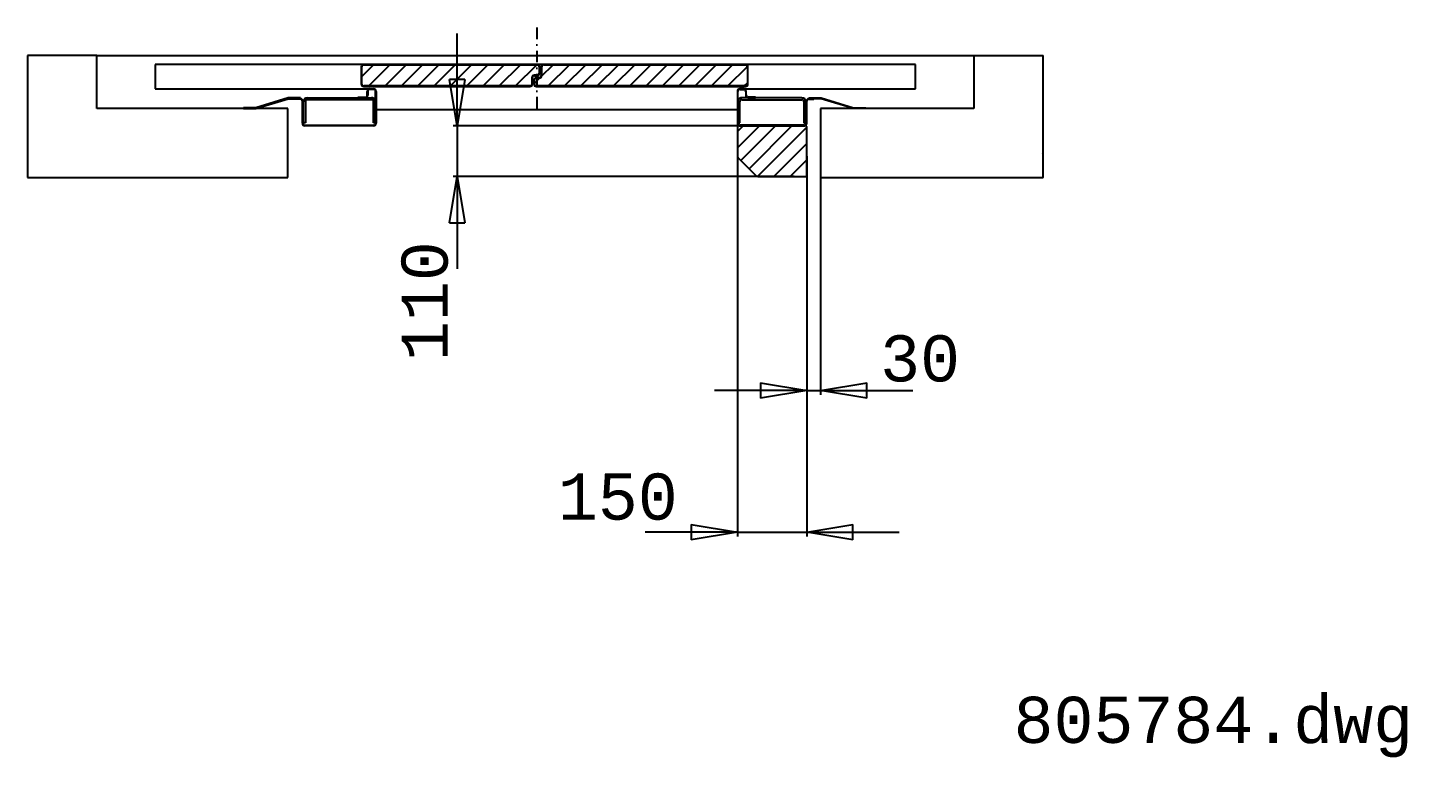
# Model space of a CAD drawing. Extents: x 29716 to 54257, y -8238 to 9896.
# Drawn here: x 29902 to 32891, y -1843 to -262 of the extents above; entities that cross this region are included whole.
import ezdxf

# ---------------------------------------------------------------- set-up
doc = ezdxf.new("R2010")
doc.units = 0
doc.header["$LTSCALE"] = 50
doc.header["$MEASUREMENT"] = 0
doc.linetypes.add('DASHDOT', pattern=[1, 0.5, -0.25, 0, -0.25])
doc.layers.get('0').update_dxf_attribs({"linetype": 'CONTINUOUS'})
doc.layers.get('Defpoints').update_dxf_attribs({"linetype": 'CONTINUOUS'})
for name, color, linetype in [('CONT_35', 250, 'CONTINUOUS'), ('CONT_70', 5, 'CONTINUOUS'), ('DASHD_35', 40, 'DASHDOT'), ('DIM', 7, 'CONTINUOUS'), ('HATCH_35', 6, 'CONTINUOUS'), ('TEXT_50', 7, 'CONTINUOUS')]:
    doc.layers.add(name, color=color, linetype=linetype)
doc.styles.get("Standard").update_dxf_attribs({"font": 'monotxt'})
doc.dimstyles.get("Standard").update_dxf_attribs({"dimscale": 50, "dimtxt": 2, "dimasz": 2, "dimexe": 0.18, "dimexo": 0, "dimgap": 0.5, "dimtad": 1, "dimdec": 0, "dimrnd": 1, "dimzin": 0, "dimdsep": 46, "dimtxsty": 'Standard', "dimblk": 'CLOSED', "dimcen": 0.09, "dimadec": 0, "dimazin": 0, "dimtfac": 1, "dimtdec": 0, "dimtmove": 2, "dimatfit": 0, "dimldrblk": 'CLOSED', "dimfxl": 1, "dimtolj": 1, "dimtzin": 0, "dimarcsym": 0})
pattern_1 = [(45, (22431.81265933263, -71459.71605720145), (-17.67766952966369, 17.67766952966369), [])]

# ---------------------------------------------------------------- blocks, each defined once
blk = doc.blocks.new('_Closed')
at = {"color": 0, "linetype": 'Continuous', "lineweight": -2}
for p, q in [((-1, 0.1666666666666667), (0, 0)), ((-1, 0.1666666666666667), (-1, -0.1666666666666667)), ((0, 0), (-1, -0.1666666666666667)), ((0, 0), (-1, 0))]:
    blk.add_line(p, q, dxfattribs=at)
blk = doc.blocks.new('*D88')
at = {"layer": 'Defpoints', "color": 0, "transparency": 16777216}
for p in [(31439.8462591633, -521.8238375845112), (31590.34416916332, -541.016752754208), (31590.34416916332, -1355.335308261202)]:
    blk.add_point(p, dxfattribs=at)
at = {"layer": 'DIM', "color": 0, "lineweight": -2, "transparency": 16777216}
for p, q in [((31439.8462591633, -521.8238375845112), (31439.8462591633, -1364.335308261202)), ((31590.34416916332, -541.016752754208), (31590.34416916332, -1364.335308261202)), ((31339.8462591633, -1355.335308261202), (31239.8462591633, -1355.335308261202)), ((31439.8462591633, -1355.335308261202), (31590.34416916332, -1355.335308261202)), ((31690.34416916332, -1355.335308261202), (31790.34416916332, -1355.335308261202))]:
    blk.add_line(p, q, dxfattribs=at)
at = {"layer": 'DIM', "color": 0, "lineweight": -2, "transparency": 16777216, "xscale": 100, "yscale": 100, "zscale": 100}
blk.add_blockref('_Closed', (31439.8462591633, -1355.335308261202), dxfattribs=at)
at = {"layer": 'DIM', "color": 0, "lineweight": -2, "transparency": 16777216, "xscale": 100, "yscale": 100, "zscale": 100, "rotation": 180}
blk.add_blockref('_Closed', (31590.34416916332, -1355.335308261202), dxfattribs=at)
at = {"layer": 'DIM', "color": 0, "transparency": 16777216, "insert": (31180.92719212355, -1278.889091970764), "char_height": 100, "attachment_point": 5}
blk.add_mtext('\\A1;150', dxfattribs=at)
blk = doc.blocks.new('*D89')
at = {"layer": 'Defpoints', "color": 0, "transparency": 16777216}
for p in [(31521.88135087692, -474.4935720334624), (30833.05686120541, -584.825512032389), (31563.28269043691, -584.8255120323893)]:
    blk.add_point(p, dxfattribs=at)
at = {"layer": 'DIM', "color": 0, "lineweight": -2, "transparency": 16777216}
for p, q in [((30833.05686120541, -374.4935720334622), (30833.05686120541, -274.4935720334622)), ((31521.88135087692, -474.4935720334624), (30824.05686120541, -474.4935720334622)), ((30833.05686120541, -474.4935720334622), (30833.05686120541, -584.825512032389)), ((31563.28269043691, -584.8255120323893), (30824.05686120541, -584.825512032389)), ((30833.05686120541, -684.825512032389), (30833.05686120541, -784.825512032389))]:
    blk.add_line(p, q, dxfattribs=at)
at = {"layer": 'DIM', "color": 0, "lineweight": -2, "transparency": 16777216, "xscale": 100, "yscale": 100, "zscale": 100}
for p, rotation in [((30833.05686120541, -474.4935720334622), 270), ((30833.05686120541, -584.825512032389), 90)]:
    blk.add_blockref('_Closed', p, dxfattribs=dict(at, rotation=rotation))
at = {"layer": 'DIM', "color": 0, "transparency": 16777216, "insert": (30763.10525468278, -854.651904869389), "char_height": 100, "attachment_point": 5, "rotation": 90}
blk.add_mtext('\\A1;110', dxfattribs=at)
blk = doc.blocks.new('*D95')
at = {"layer": 'Defpoints', "color": 0, "transparency": 16777216}
for p in [(31590.34416916332, -540.623324576577), (31620.2437511636, -544.2915319001922), (31620.2437511636, -1048.344331698682)]:
    blk.add_point(p, dxfattribs=at)
at = {"layer": 'DIM', "color": 0, "lineweight": -2, "transparency": 16777216}
for p, q in [((31590.34416916332, -540.623324576577), (31590.34416916332, -1057.344331698682)), ((31620.2437511636, -544.2915319001922), (31620.2437511636, -1057.344331698682)), ((31490.34416916332, -1048.344331698682), (31390.34416916332, -1048.344331698682)), ((31590.34416916332, -1048.344331698682), (31620.2437511636, -1048.344331698682)), ((31720.2437511636, -1048.344331698682), (31820.2437511636, -1048.344331698682))]:
    blk.add_line(p, q, dxfattribs=at)
at = {"layer": 'DIM', "color": 0, "lineweight": -2, "transparency": 16777216, "xscale": 100, "yscale": 100, "zscale": 100}
blk.add_blockref('_Closed', (31590.34416916332, -1048.344331698682), dxfattribs=at)
at = {"layer": 'DIM', "color": 0, "lineweight": -2, "transparency": 16777216, "xscale": 100, "yscale": 100, "zscale": 100, "rotation": 180}
blk.add_blockref('_Closed', (31620.2437511636, -1048.344331698682), dxfattribs=at)
at = {"layer": 'DIM', "color": 0, "transparency": 16777216, "insert": (31835.72275208756, -979.4275569166066), "char_height": 100, "attachment_point": 5}
blk.add_mtext('\\A1;30', dxfattribs=at)

msp = doc.modelspace()

# ---------------------------------------------------------------- hatches: boundary and pattern name
at = {"layer": 'HATCH_35'}
h = msp.add_hatch(dxfattribs=at)
h.set_pattern_fill('ANSI31', color=256, scale=200, style=0)
h.set_pattern_definition(pattern_1)
edge = h.paths.add_edge_path()
edge.add_line((30990.63202756663, -388.364700633073), (30630.57887415994, -388.364700633073))
edge.add_arc((30630.57887415994, -384.111423032854), 4.253277599981022, 180, 270, ccw=False)
edge.add_line((30626.32559655991, -384.111423032854), (30626.32559656009, -346.8952440334842))
edge.add_arc((30630.57887415994, -346.8952440334842), 4.253277599838377, 90, 180, ccw=False)
edge.add_line((30630.57887415994, -342.6419664332652), (31006.58181856663, -342.6419664332652))
edge.add_arc((31006.58181856663, -346.8952440334842), 4.253277599999759, 0, 90, ccw=False)
edge.add_line((31010.83509616667, -346.8952440334842), (31010.83509616667, -360.7183962331046))
edge.add_arc((31006.58181856663, -360.7183962331046), 4.253277599996736, -90, 0, ccw=False)
edge.add_line((31006.58181856663, -364.9716738333236), (31000.20190216657, -364.9716738333236))
edge.add_arc((31000.20190216657, -370.2882708332336), 5.316596999998187, 90, 180)
edge.add_line((30994.88530516657, -370.2882708332336), (30994.88530516657, -384.111423032854))
edge.add_arc((30990.63202756663, -384.111423032854), 4.253277599999154, -90, 0, ccw=False)
h = msp.add_hatch(dxfattribs=at)
h.set_pattern_fill('ANSI31', color=256, scale=200, style=0)
h.set_pattern_definition(pattern_1)
edge = h.paths.add_edge_path()
edge.add_line((31457.42924416683, -388.364700633073), (31004.45517976661, -388.364700633073))
edge.add_arc((31004.45517976661, -384.111423032854), 4.253277599999759, 180, 270, ccw=False)
edge.add_line((31000.20190216666, -384.111423032854), (31000.20190216657, -375.6048678331435))
edge.add_arc((31004.45517976661, -375.6048678331435), 4.253277600000363, 90, 180, ccw=False)
edge.add_line((31004.45517976661, -371.3515902329245), (31010.40976840661, -371.3515902329245))
edge.add_arc((31010.40976840661, -365.6096654731382), 5.74192475999901, 270, 360)
edge.add_line((31016.15169316658, -365.6096654731382), (31016.15169316658, -346.8952440334842))
edge.add_arc((31020.40497076661, -346.8952440334842), 4.253277599999759, 90, 180, ccw=False)
edge.add_line((31020.40497076661, -342.6419664332652), (31457.42924416683, -342.6419664332652))
edge.add_arc((31457.42924416683, -346.8952440334842), 4.25327759999855, 0, 90, ccw=False)
edge.add_line((31461.68252176678, -346.8952440334842), (31461.68252176678, -384.111423032854))
edge.add_arc((31457.42924416683, -384.111423032854), 4.25327759999855, -90, 0, ccw=False)
h = msp.add_hatch(dxfattribs=at)
h.set_pattern_fill('ANSI31', color=256, scale=200, style=0)
h.set_pattern_definition([(45, (22440.81265933263, -71463.71605720145), (-17.67766952966369, 17.67766952966369), [])])
edge = h.paths.add_edge_path()
edge.add_line((31444.09953676332, -474.4935720327785), (31586.09089156336, -474.4935720349613))
edge.add_arc((31586.09089156327, -478.7468496351803), 4.253277599999759, 0, 90)
edge.add_line((31590.34416916331, -580.5722344329415), (31590.34416916331, -478.7468496351803))
edge.add_arc((31586.09089156327, -580.5722344329415), 4.253277599999759, 270, 360)
edge.add_line((31484.14080042976, -584.8255120324329), (31586.09089156327, -584.8255120324329))
edge.add_arc((31444.09953676332, -478.7468496329975), 4.253277599999759, 90, 180)
edge.add_line((31439.84625916328, -478.7468496329975), (31439.84625916328, -540.5309707665883))
edge.add_arc((31444.09953676332, -540.5309707665883), 4.253277599999759, 180, 225.0000000003959)
edge.add_line((31441.09201533011, -543.5384921996165), (31481.13327899655, -583.5797558659697))

# ---------------------------------------------------------------- linework, layer by layer
at = {"layer": 'CONT_35'}
for p, q in [((30052.33618916685, -322.4388978340439), (31952.33618916685, -322.4388978340439)), ((31826.00424916956, -341.5786470335743), (30178.66812916369, -341.5786470335743)), ((30178.66812916369, -341.5786470335743), (30178.66812916378, -394.7446170334015)), ((30625.26227716003, -346.8952440334842), (30625.26227715994, -384.111423032854)), ((30626.32559655991, -384.111423032854), (30626.32559656009, -346.8952440334842)), ((31006.58181856663, -341.5786470335743), (30630.57887415994, -341.5786470335743)), ((30630.57887415994, -342.6419664332652), (31006.58181856663, -342.6419664332652)), ((31010.83509616667, -346.8952440334842), (31010.83509616667, -360.7183962331046)), ((31011.89841556663, -360.7183962331046), (31011.89841556663, -346.8952440334842)), ((31015.08837376661, -346.8952440334842), (31015.08837376661, -365.6096654731382)), ((31016.15169316658, -365.6096654731382), (31016.15169316658, -346.8952440334842)), ((31457.42924416683, -341.5786470335743), (31020.40497076661, -341.5786470335743)), ((31020.40497076661, -342.6419664332652), (31457.42924416683, -342.6419664332652)), ((31461.68252176678, -346.8952440334842), (31461.68252176678, -384.111423032854)), ((31462.74584116683, -384.111423032854), (31462.74584116683, -346.8952440334842)), ((31826.00424916956, -394.7446170334015), (31826.00424916956, -341.5786470335743)), ((30990.63202756663, -388.364700633073), (30630.57887415994, -388.364700633073)), ((30994.88530516657, -370.2882708332336), (30994.88530516657, -384.111423032854)), ((30995.94862456663, -384.111423032854), (30995.94862456663, -370.2882708332336)), ((30999.13858276661, -375.6048678331435), (30999.13858276661, -384.111423032854)), ((31006.58181856663, -364.9716738333236), (31000.20190216657, -364.9716738333236)), ((31000.20190216657, -366.0349932330146), (31006.58181856663, -366.0349932330146)), ((31000.20190216666, -384.111423032854), (31000.20190216657, -375.6048678331435)), ((31010.40976840661, -370.2882708332336), (31004.45517976661, -370.2882708332336)), ((31004.45517976661, -371.3515902329245), (31010.40976840661, -371.3515902329245)), ((31457.42924416683, -388.364700633073), (31004.45517976661, -388.364700633073)), ((30178.66812916378, -394.7446170334015), (30651.84526216349, -394.7446170334015)), ((30466.8276865637, -414.4160259331411), (30396.49571910473, -435.6824139335085)), ((30396.49571910473, -437.2773930334088), (30466.8276865637, -416.0110050337689)), ((30493.4106715637, -414.4160259331411), (30466.8276865637, -414.4160259331411)), ((30466.8276865637, -416.0110050337689), (30493.4106715637, -416.0110050337689)), ((30482.7774775637, -416.0110050374069), (30493.41067156234, -416.0110050344965)), ((30482.7774775637, -417.0743244334599), (30482.7774775637, -416.0110050374069)), ((30493.41067156361, -417.0743244334599), (30482.7774775637, -417.0743244334599)), ((30493.4106715637, -416.0110050337689), (30493.4106715637, -414.4160259331411)), ((30508.29714316611, -413.884366230749), (30647.591984564, -413.8843662300214)), ((30647.59198456427, -418.1376438302404), (30508.29714316592, -418.1376438302404)), ((30617.81904136511, -412.8210468303305), (30633.76883236484, -412.8210468303305)), ((30617.81904136656, -413.884366230749), (30617.81904136511, -412.8210468303305)), ((30633.76883236447, -413.8843662300214), (30617.81904136656, -413.884366230749)), ((30630.57887415994, -389.4280200327639), (30990.63202756663, -389.4280200334915)), ((30638.0221099646, -408.5677692301115), (30638.02210996405, -400.0612140311287)), ((30639.08542936402, -400.0612140311287), (30639.08542936447, -408.5677692301115)), ((30643.33870696406, -394.7446170304911), (30651.84526216349, -394.7446170304911)), ((30651.84526216349, -395.8079364309096), (30643.33870696378, -395.8079364309096)), ((30656.09853976344, -469.1769750306858), (30656.09853976353, -400.0612140311287)), ((30657.16185916349, -400.0612140311287), (30657.16185916349, -469.1769750306858)), ((31004.45517976661, -389.4280200334915), (31457.42924416683, -389.4280200334915)), ((31439.84625916337, -400.0612140311287), (31439.84625916337, -469.1769750306858)), ((31440.90957856334, -469.1769750306858), (31440.90957856334, -400.0612140311287)), ((31445.16285616337, -394.7446170334015), (31826.00424916956, -394.7446170334015)), ((31453.66941136281, -394.7446170312187), (31445.16285616337, -394.7446170312187)), ((31445.16285616337, -395.8079364309096), (31453.66941136308, -395.8079364309096)), ((31579.71097516076, -413.884366230749), (31449.41613376277, -413.8843662300214)), ((31449.41613376259, -418.1376438302404), (31579.71097516094, -418.1376438302404)), ((31457.92268896285, -400.0612140311287), (31457.9226889623, -408.5677692301115)), ((31458.98600836227, -408.5677692301115), (31458.98600836281, -400.0612140311287)), ((31479.18907696176, -412.8210468303305), (31463.23928596203, -412.8210468303305)), ((31463.2392859623, -413.884366230749), (31479.18907696031, -413.884366230749)), ((31479.18907696031, -413.884366230749), (31479.18907696176, -412.8210468303305)), ((31594.59744676316, -414.4160259338687), (31621.18043176317, -414.4160259338687)), ((31594.59744676316, -416.0110050337689), (31594.59744676316, -414.4160259338687)), ((31621.18043176317, -416.0110050337689), (31594.59744676316, -416.0110050337689)), ((31605.23064076317, -416.0110050374069), (31594.59744676453, -416.0110050352241)), ((31594.59744676316, -417.0743244334599), (31605.23064076317, -417.0743244334599)), ((31605.23064076317, -417.0743244334599), (31605.23064076317, -416.0110050374069)), ((31621.18043176317, -414.4160259338687), (31691.51239922205, -435.6824139335085)), ((31691.51239922205, -437.2773930334088), (31621.18043176317, -416.0110050337689)), ((30396.49571910473, -435.6824139335085), (30369.91474529773, -435.6824139335085)), ((30369.91474529773, -437.2773930334088), (30369.91474529773, -435.6824139335085)), ((30369.91474529773, -437.2773930334088), (30396.49571910473, -437.2773930334088)), ((30497.66394916356, -469.1769750343237), (30497.66394916365, -421.3276020336789)), ((30498.72726856361, -421.3276020344065), (30498.72726856352, -469.1769750343237)), ((30499.79058796749, -468.1136556302672), (30499.79058796658, -422.3909214304595)), ((30504.04386556607, -422.3909214304595), (30504.04386556807, -468.1136556302672)), ((30651.84526216631, -468.1136556302672), (30651.84526216431, -422.3909214297319)), ((30656.09853976444, -422.3909214304595), (30656.09853976626, -468.1136556302672)), ((31439.84625916337, -439.935691533), (30657.16185916331, -439.935691533)), ((31440.90957856243, -422.3909214304595), (31440.90957856052, -468.1136556302672)), ((31445.16285616055, -468.1136556302672), (31445.16285616255, -422.3909214297319)), ((31583.96425276071, -422.3909214304595), (31583.96425275871, -468.1136556302672)), ((31588.21753035929, -468.1136556302672), (31588.2175303602, -422.3909214304595)), ((31589.28084976316, -421.3276020351341), (31589.28084976325, -469.1769750350513)), ((31590.34416916331, -469.1769750350513), (31590.34416916322, -421.3276020336789)), ((31691.51239922205, -435.6824139335085), (31718.09337302904, -435.6824139335085)), ((31718.09337302904, -437.2773930334088), (31691.51239922205, -437.2773930334088)), ((31718.09337302904, -437.2773930334088), (31718.09337302904, -435.6824139335085)), ((30504.04386556807, -468.1136556302672), (30499.79058796749, -468.1136556302672)), ((30502.98054616365, -473.4302526345427), (30651.84526216358, -473.4302526309048)), ((30651.84526216349, -474.4935720305957), (30502.98054616365, -474.4935720349613)), ((30656.09853976626, -468.1136556302672), (30651.84526216631, -468.1136556302672)), ((31440.90957856052, -468.1136556302672), (31445.16285616055, -468.1136556302672)), ((31444.09953676332, -474.4935720327785), (31586.09089156336, -474.4935720349613)), ((31585.02757216322, -473.4302526345427), (31445.16285616328, -473.4302526309048)), ((31445.16285616337, -474.4935720313233), (31586.09089156345, -474.4935720349613)), ((31583.96425275871, -468.1136556302672), (31588.21753035929, -468.1136556302672)), ((31439.84625916328, -478.7468496329975), (31439.84625916328, -540.5309707665883)), ((31590.34416916331, -580.5722344329415), (31590.34416916331, -478.7468496351803)), ((31441.09201533011, -543.5384921996165), (31481.13327899655, -583.5797558659697)), ((31484.14080042976, -584.8255120324329), (31586.09089156327, -584.8255120324329))]:
    msp.add_line(p, q, dxfattribs=at)
for centre, radius, start, end in [((30630.57887415994, -346.8952440334842), 5.316596999867631, 90, 180), ((30630.57887415994, -346.8952440334842), 4.253277599838377, 90, 180), ((31006.58181856663, -346.8952440334842), 5.316596999999397, 0, 90), ((31006.58181856663, -346.8952440334842), 4.253277599999759, 0, 90), ((31020.40497076661, -346.8952440334842), 5.316597000000001, 90, 180), ((31020.40497076661, -346.8952440334842), 4.253277599999759, 90, 180), ((31457.42924416683, -346.8952440334842), 5.316597000003626, 0, 90), ((31457.42924416683, -346.8952440334842), 4.25327759999855, 0, 90), ((30630.57887415994, -384.111423032854), 5.316597000008462, 180, 270), ((30630.57887415994, -384.111423032854), 4.253277599981022, 180, 270), ((30990.63202756663, -384.111423032854), 5.316596999999397, 270, 0), ((30990.63202756663, -384.111423032854), 4.253277599999154, 270, 0), ((31000.20190216657, -370.2882708332336), 5.316596999998187, 90, 180), ((31000.20190216657, -370.2882708332336), 4.253277599999154, 90, 180), ((31004.45517976661, -375.6048678331435), 5.316596999999397, 90, 180), ((31004.45517976661, -384.111423032854), 5.316597000000605, 180, 270), ((31004.45517976661, -375.6048678331435), 4.253277600000363, 90, 180), ((31004.45517976661, -384.111423032854), 4.253277599999759, 180, 270), ((31006.58181856663, -360.7183962331046), 5.316596999988517, 270, 0), ((31006.58181856663, -360.7183962331046), 4.253277599996736, 270, 0), ((31010.40976840661, -365.6096654731382), 4.678605359998768, 270, 0), ((31010.40976840661, -365.6096654731382), 5.74192475999901, 270, 0), ((31457.42924416683, -384.111423032854), 5.316597000010879, 270, 0), ((31457.42924416683, -384.111423032854), 4.25327759999855, 270, 0), ((30493.4106715637, -421.3276020344065), 5.316596999986098, 0, 90.00000001417398), ((30493.41067156361, -421.3276020336789), 4.253277599999759, 0, 90), ((30508.29714316611, -422.3909214304595), 8.506555199505701, 90.00000000041689, 180), ((30508.29714316592, -422.3909214304595), 4.253277599813595, 90, 180), ((30633.76883236484, -408.5677692308391), 4.253277599751339, 270, 0), ((30633.76883236447, -408.5677692301115), 5.316597000035057, 270.0000000004169, 0), ((30643.33870696406, -400.0612140311287), 5.316596999998791, 90, 180), ((30643.33870696378, -400.0612140304011), 4.253277599753152, 90, 180), ((30647.59198456409, -422.3909214304595), 8.506555200348272, 0, 90.00000000041689), ((30647.59198456427, -422.3909214297319), 4.253277599988274, 0, 90), ((30651.84526216349, -400.0612140311287), 5.316597000000605, 0, 90), ((30651.84526216349, -400.0612140311287), 4.253277599999759, 0, 90), ((31445.16285616337, -400.0612140311287), 5.316597000000001, 90, 180), ((31445.16285616337, -400.0612140311287), 4.253277600000968, 90, 180), ((31449.41613376277, -422.3909214304595), 8.506555200348272, 89.99999999958312, 180), ((31449.41613376259, -422.3909214304595), 4.253277599990088, 89.99999999979156, 180), ((31453.66941136281, -400.0612140311287), 5.316597000000001, 0, 90), ((31453.66941136308, -400.0612140304011), 4.253277599753152, 0, 90), ((31463.23928596239, -408.5677692301115), 5.316597000033848, 180, 269.9999999995831), ((31463.23928596203, -408.5677692308391), 4.253277599753152, 180, 270), ((31579.71097516076, -422.3909214304595), 8.506555199506304, 0, 89.99999999958312), ((31579.71097516094, -422.3909214304595), 4.253277599812386, 0, 89.99999999979156), ((31594.59744676316, -421.3276020351341), 5.316596999987912, 89.99999998561759, 180), ((31594.59744676316, -421.3276020336789), 4.25327759999855, 90, 180), ((30502.98054616356, -469.1769750343237), 5.316596999988517, 180, 270.0000000014591), ((30502.98054616356, -469.1769750343237), 4.253277600002177, 180, 270.0000000014591), ((30651.84526216331, -469.1769750306858), 5.316597000131766, 270.0000000014591, 0), ((30651.84526216349, -469.1769750306858), 4.253277600000968, 270.0000000014591, 0), ((31445.16285616346, -469.1769750306858), 5.316597000130555, 180, 269.9999999985409), ((31444.09953676332, -478.7468496329975), 4.253277599999759, 90, 180), ((31445.16285616337, -469.1769750306858), 4.253277600000968, 180, 269.9999999985409), ((31585.02757216331, -469.1769750350513), 5.316596999987912, 269.9999999985409, 0), ((31585.02757216331, -469.1769750350513), 4.253277600002177, 269.9999999985409, 0), ((31586.09089156327, -478.7468496351803), 4.253277599999759, 0, 90), ((31444.09953676332, -540.5309707665883), 4.253277599999759, 180, 225.0000000003959), ((31586.09089156327, -580.5722344329415), 4.253277599999759, 270, 0)]:
    msp.add_arc(centre, radius, start, end, dxfattribs=at)
at = {"layer": 'CONT_70'}
for p, q in [((30052.33618916685, -322.4388978340439), (29902.33618916684, -322.4388978340439)), ((29902.33618916684, -322.4388978340439), (29902.33618916684, -586.9412730341728)), ((30052.33618916685, -437.2773930341364), (30052.33618916685, -322.4388978340439)), ((31952.33618916685, -322.4388978340439), (32102.33618916684, -322.4388978340439)), ((31952.33618916685, -322.4388978340439), (31952.33618916685, -437.2773930341364)), ((32102.33618916684, -586.9412730341728), (32102.33618916684, -322.4388978340439)), ((30465.76436716383, -437.2773930341364), (30052.33618916685, -437.2773930341364)), ((30465.76436716328, -586.9412730341728), (30465.76436716383, -437.2773930341364)), ((31952.33618916685, -437.2773930341364), (31620.24375116259, -437.2773930341364)), ((31620.24375116259, -437.2773930341364), (31620.24375116386, -586.9412730341728)), ((32102.33618916684, -535.2598560193737), (32101.49354161187, -533.8003476417807)), ((29902.33618916684, -586.9412730341728), (30465.76436716328, -586.9412730341728)), ((31620.24375116386, -586.9412730341728), (32102.33618916684, -586.9412730341728)), ((32101.95084896124, -586.9412730341728), (32102.33618916684, -586.273844220269))]:
    msp.add_line(p, q, dxfattribs=at)
at = {"layer": 'DASHD_35'}
msp.add_line((31005.51849916339, -261.8296920334697), (31005.51849916339, -439.935691533), dxfattribs=at)

# ---------------------------------------------------------------- texts
at = {"layer": 'TEXT_50', "insert": (32038.18684851166, -1712.004329728142), "char_height": 100, "width": 2143.84, "attachment_point": 1}
msp.add_mtext('805784.dwg', dxfattribs=at)

# ---------------------------------------------------------------- dimensions: what is measured, and where the dimension line sits
at = {"layer": 'DIM'}
dim = msp.add_linear_dim(base=(30833.05686120541, -584.825512032389), p1=(31521.88135087692, -474.4935720334624), p2=(31563.28269043691, -584.8255120323893), angle=90, dimstyle='Standard', dxfattribs=at)
dim.commit()
dim.dimension.update_dxf_attribs({"geometry": '*D89', "text_midpoint": (30763.10525468278, -854.651904869389), "dimtype": 160})
for base, p1, p2, picture, middle in [((31590.34416916332, -1355.335308261202), (31439.8462591633, -521.8238375845112), (31590.34416916332, -541.016752754208), '*D88', (31180.92719212355, -1278.889091970764)), ((31620.2437511636, -1048.344331698682), (31590.34416916332, -540.623324576577), (31620.2437511636, -544.2915319001922), '*D95', (31835.72275208756, -979.4275569166066))]:
    dim = msp.add_linear_dim(base=base, p1=p1, p2=p2, dimstyle='Standard', dxfattribs=at)
    dim.commit()
    dim.dimension.update_dxf_attribs({"geometry": picture, "text_midpoint": middle, "dimtype": 160})

doc.saveas('drawing.dxf')
